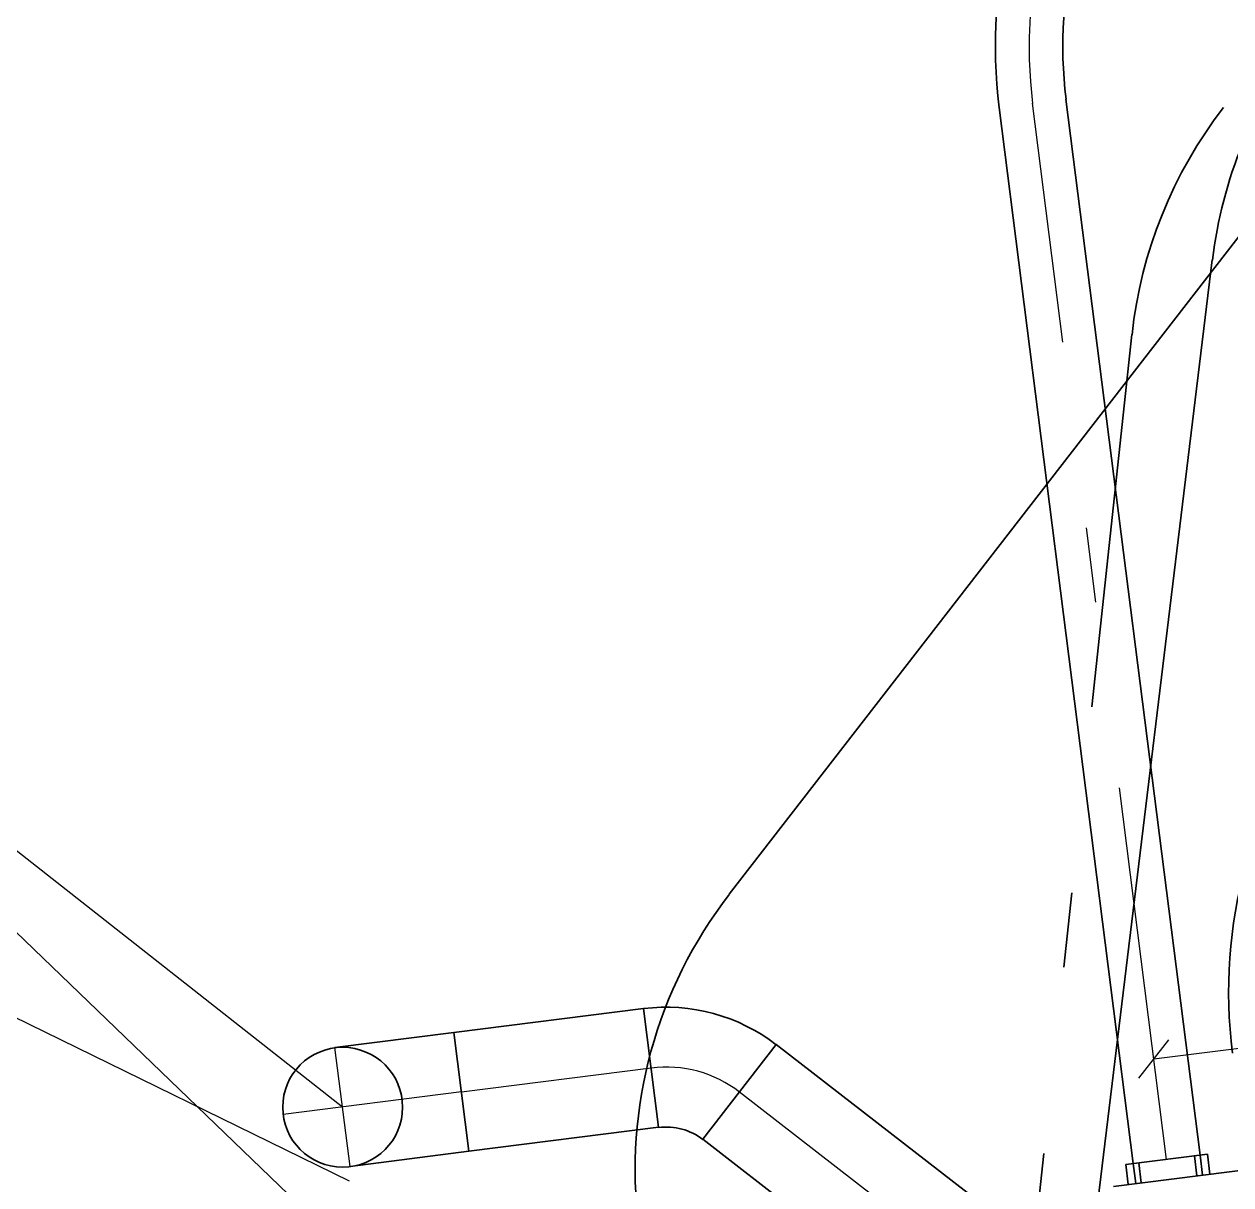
# Model space of a CAD drawing. Header units: metres. Extents: x 2713732.4 to 2713757.2, y 1226081.6 to 1226111.3.
# Drawn here: x 2713744.027 to 2713745.638, y 1226090.431 to 1226091.981 of the extents above; entities that cross this region are included whole.
import ezdxf

# ---------------------------------------------------------------- set-up
doc = ezdxf.new("R2010")
doc.units = ezdxf.units.M
doc.linetypes.add('DASHDOT', pattern=[1, 0.5, -0.25, 0, -0.25])
doc.linetypes.add('HIDDENX2', pattern=[0.75, 0.5, -0.25])
doc.layers.add('einlagen_boden_erstes_og', color=7, linetype='Continuous', true_color=0x000000)

msp = doc.modelspace()

# ---------------------------------------------------------------- linework, layer by layer
at = {"layer": 'einlagen_boden_erstes_og', "color": 96, "linetype": 'Continuous', "lineweight": 35, "true_color": 0x008000, "extrusion": (0.000477202, 0.001815, 0.999998)}
for p, q in [((2713746.1519, 1226092.3462, -0.1635), (2713744.9684, 1226090.8187, -0.1601)), ((2713745.2328, 1226088.5369, -0.1561), (2713745.6134, 1226091.6659, -0.162))]:
    msp.add_line(p, q, dxfattribs=at)
at = {"layer": 'einlagen_boden_erstes_og', "color": 1, "linetype": 'DASHDOT', "lineweight": 35, "true_color": 0xff0000, "extrusion": (0.000477202, 0.001815, 0.999998)}
for p, q in [((2713745.9873, 1226092.3329, -0.1634), (2713745.6284, 1226091.8696, -0.1624)), ((2713745.5061, 1226091.5662, -0.1617), (2713745.1802, 1226088.5303, -0.1561))]:
    msp.add_line(p, q, dxfattribs=at)
at = {"layer": 'einlagen_boden_erstes_og', "color": 7, "linetype": 'DASHDOT', "lineweight": 25, "extrusion": (0.000477202, 0.001815, 0.999998)}
for p, q in [((2713745.5524, 1226090.4646, -0.1598), (2713745.3735, 1226091.8749, -0.1622)), ((2713744.4622, 1226090.4552, -0.1592), (2713744.4421, 1226090.6139, -0.1595)), ((2713744.6109, 1226090.5547, -0.1595), (2713744.8641, 1226090.5868, -0.1597)), ((2713744.6109, 1226090.5547, -0.1595), (2713744.3728, 1226090.5245, -0.1593)), ((2713744.9822, 1226090.5546, -0.1597), (2713745.2687, 1226090.3327, -0.1594))]:
    msp.add_line(p, q, dxfattribs=at)
at = {"layer": 'einlagen_boden_erstes_og', "color": 150, "linetype": 'Continuous', "lineweight": 35, "true_color": 0x0080ff, "extrusion": (0.000477202, 0.001815, 0.999998)}
for p, q in [((2713745.5971, 1226090.4703, -0.1598), (2713745.4181, 1226091.8805, -0.1623)), ((2713745.5078, 1226090.459, -0.1597), (2713745.3288, 1226091.8692, -0.1622)), ((2713744.6008, 1226090.6341, -0.1596), (2713744.854, 1226090.6662, -0.1598)), ((2713744.8742, 1226090.5075, -0.1595), (2713744.854, 1226090.6662, -0.1598)), ((2713744.854, 1226090.6662, -0.1598), (2713744.8742, 1226090.5075, -0.1595)), ((2713744.6008, 1226090.6341, -0.1596), (2713744.4421, 1226090.6139, -0.1595)), ((2713744.621, 1226090.4754, -0.1593), (2713744.6008, 1226090.6341, -0.1596)), ((2713744.621, 1226090.4754, -0.1593), (2713744.6008, 1226090.6341, -0.1596)), ((2713744.9332, 1226090.4914, -0.1595), (2713745.0312, 1226090.6178, -0.1598)), ((2713745.0312, 1226090.6178, -0.1598), (2713745.3176, 1226090.3959, -0.1595)), ((2713744.8742, 1226090.5075, -0.1595), (2713744.621, 1226090.4754, -0.1593)), ((2713745.2197, 1226090.2695, -0.1593), (2713744.9332, 1226090.4914, -0.1595)), ((2713745.4814, 1226090.4284, -0.1597), (2713745.9279, 1226090.485, -0.16)), ((2713744.4622, 1226090.4552, -0.1592), (2713744.621, 1226090.4754, -0.1593)), ((2713745.607, 1226090.4715, -0.1598), (2713745.4979, 1226090.4577, -0.1597)), ((2713745.593, 1226090.4426, -0.1597), (2713745.5896, 1226090.4693, -0.1598)), ((2713745.6005, 1226090.4435, -0.1598), (2713745.5971, 1226090.4703, -0.1598)), ((2713745.6104, 1226090.4448, -0.1598), (2713745.607, 1226090.4715, -0.1598)), ((2713745.4979, 1226090.4577, -0.1597), (2713745.5013, 1226090.4309, -0.1597)), ((2713745.5112, 1226090.4322, -0.1597), (2713745.5078, 1226090.459, -0.1597)), ((2713745.5186, 1226090.4331, -0.1597), (2713745.5152, 1226090.4599, -0.1597))]:
    msp.add_line(p, q, dxfattribs=at)
at = {"layer": 'einlagen_boden_erstes_og', "color": 7, "linetype": 'Continuous', "lineweight": 25, "extrusion": (0.000477202, 0.001815, 0.999998)}
for p, q in [((2713743.3957, 1226091.3652, -0.1604), (2713744.4791, 1226090.3226, -0.159)), ((2713743.3957, 1226091.3652, -0.1604), (2713744.4522, 1226090.5346, -0.1594)), ((2713745.5354, 1226090.5987, -0.16), (2713746.1731, 1226090.6797, -0.1605)), ((2713745.5155, 1226090.573, -0.1599), (2713745.5553, 1226090.6244, -0.1601))]:
    msp.add_line(p, q, dxfattribs=at)
at = {"layer": 'einlagen_boden_erstes_og', "color": 7, "linetype": 'HIDDENX2', "lineweight": 25, "extrusion": (0.000477202, 0.001815, 0.999998)}
msp.add_line((2713744.4615, 1226090.4354, -0.1592), (2713743.4186, 1226090.9461, -0.1596), dxfattribs=at)
at = {"layer": 'einlagen_boden_erstes_og', "color": 150, "linetype": 'Continuous', "lineweight": 35, "true_color": 0x0080ff, "extrusion": (0.000477202, 0.001815, 0.999998)}
msp.add_circle((2713744.1433, 1226086.164, 3520.5086), 0.08, dxfattribs=at)
for centre, radius, start, end in [((2713745.6568, 1226087.5795, 3520.5086), 0.642, 142.2325, 187.2325), ((2713745.6568, 1226087.5795, 3520.5086), 0.552, 142.2325, 187.2325), ((2713745.9712, 1226086.3175, 3520.5086), 0.645, 142.2326, 187.2325), ((2713744.5753, 1226086.0576, 3520.5086), 0.24, 52.2325, 97.2325), ((2713744.5753, 1226086.0576, 3520.5086), 0.08, 52.2325, 97.2325)]:
    msp.add_arc(centre, radius, start, end, dxfattribs=at)
at = {"layer": 'einlagen_boden_erstes_og', "color": 7, "linetype": 'DASHDOT', "lineweight": 25, "extrusion": (0.000477202, 0.001815, 0.999998)}
for centre, radius, start, end in [((2713745.6568, 1226087.5795, 3520.5086), 0.597, 142.2325, 187.2325), ((2713744.5753, 1226086.0576, 3520.5086), 0.16, 52.2325, 97.2325)]:
    msp.add_arc(centre, radius, start, end, dxfattribs=at)
at = {"layer": 'einlagen_boden_erstes_og', "color": 96, "linetype": 'Continuous', "lineweight": 35, "true_color": 0x008000, "extrusion": (0.000477202, 0.001815, 0.999998)}
for centre, start, end in [((2713745.9001, 1226087.2229, 3520.5086), 142.2325, 173.0646), ((2713745.1338, 1226086.0806, 3520.5086), 142.2326, 187.2326)]:
    msp.add_arc(centre, 0.6, start, end, dxfattribs=at)
at = {"layer": 'einlagen_boden_erstes_og', "color": 1, "linetype": 'DASHDOT', "lineweight": 35, "true_color": 0xff0000, "extrusion": (0.000477202, 0.001815, 0.999998)}
msp.add_arc((2713745.7938, 1226087.1316, 3520.5086), 0.6, 142.2326, 173.8736, dxfattribs=at)

doc.saveas('drawing.dxf')
